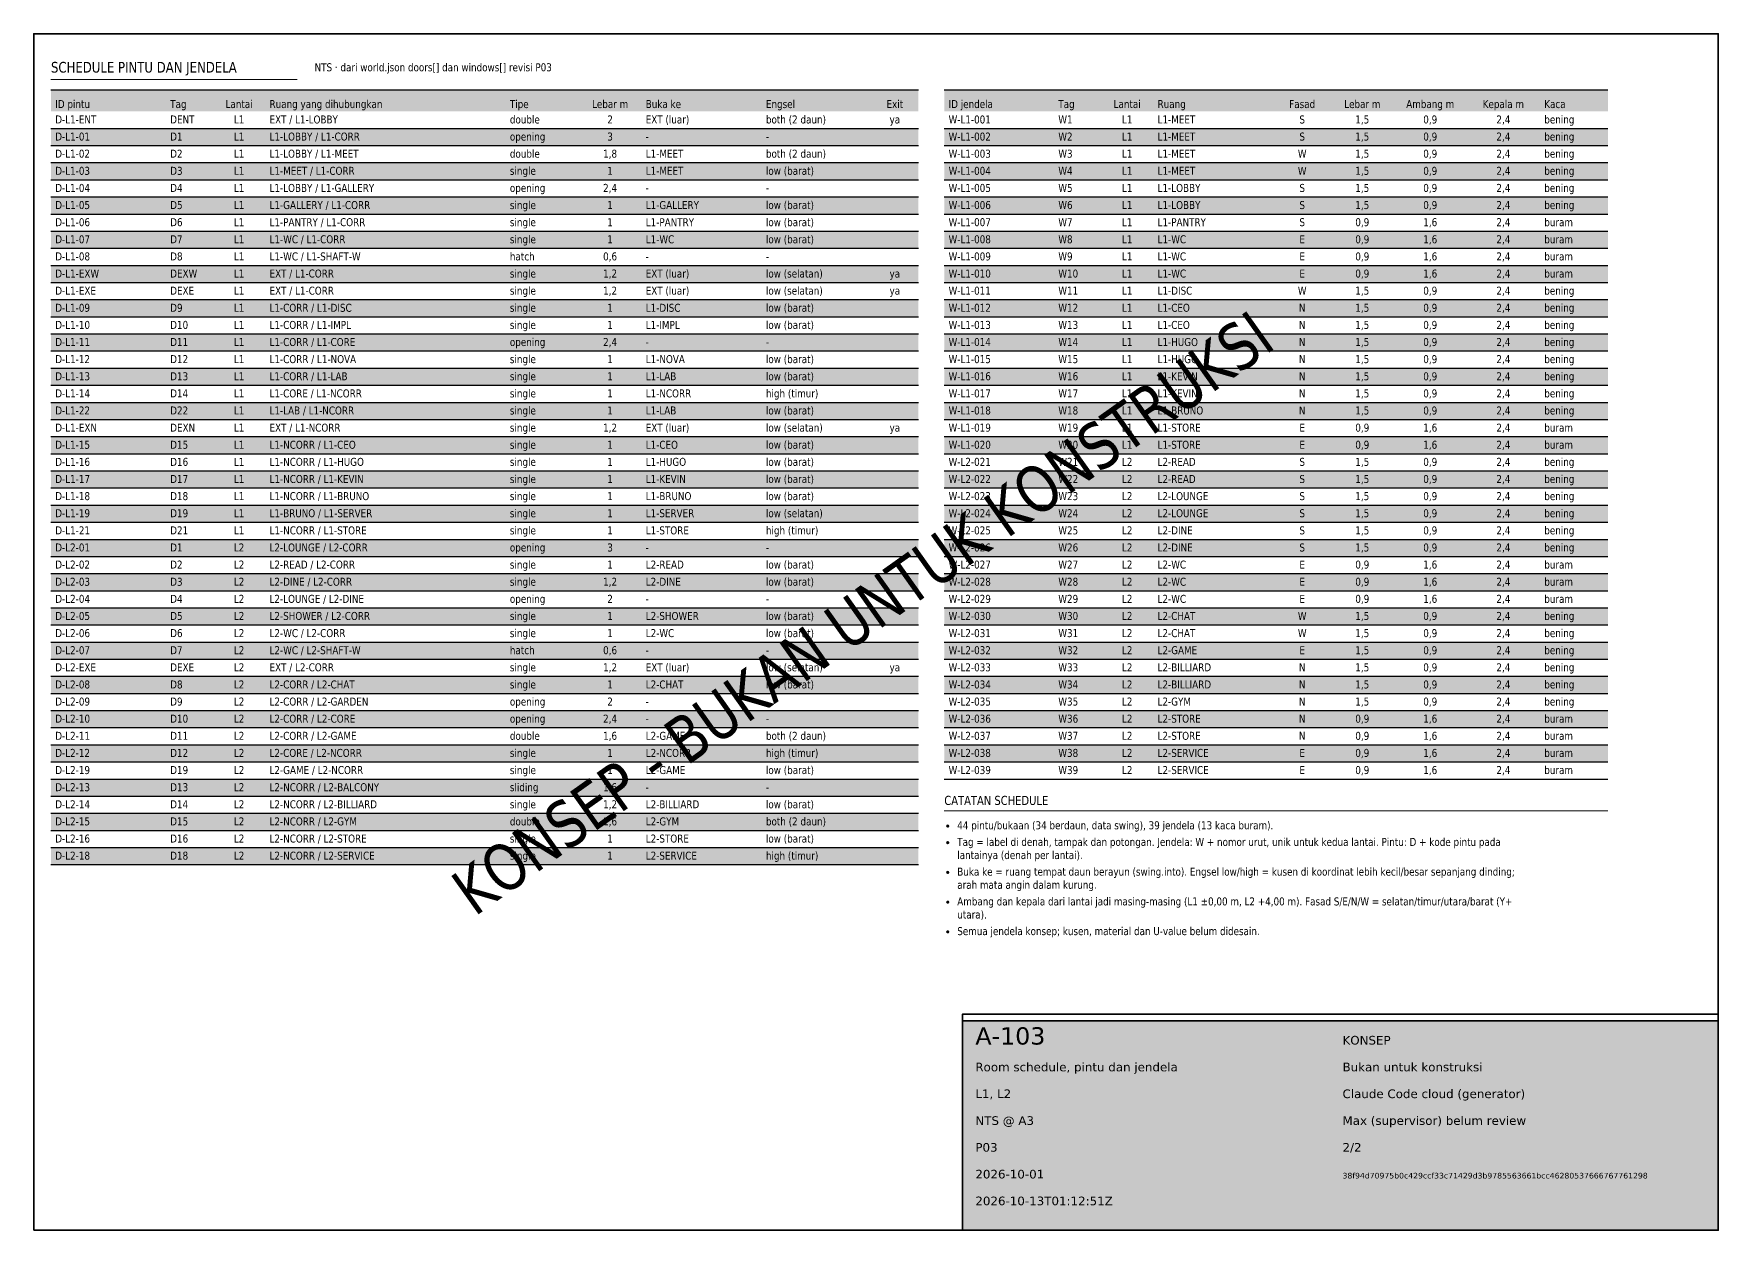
# Paper-space layout 'A-103-2' of a CAD drawing. Header units: millimetres. Extents: x 20 to 410, y 10 to 287.
import ezdxf
from ezdxf.enums import TextEntityAlignment as Align

# ---------------------------------------------------------------- set-up
doc = ezdxf.new("R2010")
doc.units = ezdxf.units.MM
for name, color, linetype, lineweight, true_color in [('A-ANNO-NOTE', 7, 'Continuous', 18, 0x22302a), ('A-ANNO-TTLB', 7, 'Continuous', 35, 0x1f4d3a), ('A-ANNO-WMRK', 7, 'Continuous', 13, 0xe8eeea)]:
    doc.layers.add(name, color=color, linetype=linetype, lineweight=lineweight, true_color=true_color)
doc.layers.add('A-ANNO-SCHD', color=7, linetype='Continuous')
doc.styles.add('KR-SANS', font='DejaVuSans.ttf', dxfattribs={"width": 0.8})

# ---------------------------------------------------------------- blocks, each defined once
blk = doc.blocks.new('KR-TTLB-G')
at = {"layer": 'A-ANNO-TTLB'}
blk.add_lwpolyline([(0, 0), (175, 0), (175, 50), (0, 50)], close=True, dxfattribs=at)
at = {"layer": 'A-ANNO-TTLB', "style": 'KR-SANS'}
for tag, p, height in [('KR_SHEET_ID', (3, 43), 4), ('KR_STATUS', (88, 43), 2), ('KR_TITLE', (3, 36.8), 2), ('KR_NOTE', (88, 36.8), 2), ('KR_FLOOR', (3, 30.6), 2), ('KR_DRAWN', (88, 30.6), 2), ('KR_SCALE', (3, 24.4), 2), ('KR_CHECK', (88, 24.4), 2), ('KR_REVISION', (3, 18.2), 2), ('KR_PAGE', (88, 18.2), 2), ('KR_REV_DATE', (3, 12), 2), ('KR_WORLD_SHA256', (88, 12), 1.3), ('KR_RENDER_UTC', (3, 5.8), 2)]:
    blk.add_attdef(tag, p, '', height=height, dxfattribs=at)

psp = doc.layouts.new('A-103-2')

# ---------------------------------------------------------------- hatches: boundary and pattern name
at = {"layer": 'A-ANNO-NOTE', "true_color": 0x22302a}
h = psp.add_hatch(color=250, dxfattribs=at)
h.dxf.hatch_style = 1
edge = h.paths.add_edge_path()
edge.add_arc((231.61, 103.58), 0.38, 0, 360)
h = psp.add_hatch(color=250, dxfattribs=at)
h.dxf.hatch_style = 1
edge = h.paths.add_edge_path()
edge.add_arc((231.61, 99.74), 0.38, 0, 360)
h = psp.add_hatch(color=250, dxfattribs=at)
h.dxf.hatch_style = 1
edge = h.paths.add_edge_path()
edge.add_arc((231.61, 92.85), 0.38, 0, 360)
h = psp.add_hatch(color=250, dxfattribs=at)
h.dxf.hatch_style = 1
edge = h.paths.add_edge_path()
edge.add_arc((231.61, 85.97), 0.38, 0, 360)
h = psp.add_hatch(color=250, dxfattribs=at)
h.dxf.hatch_style = 1
edge = h.paths.add_edge_path()
edge.add_arc((231.61, 79.08), 0.38, 0, 360)
at = {"layer": 'A-ANNO-SCHD', "true_color": 0xdfe9e3}
h = psp.add_hatch(color=254, dxfattribs=at)
h.dxf.hatch_style = 1
h.paths.add_polyline_path([(24, 269.04), (224.81, 269.04), (224.81, 274), (24, 274)])
h = psp.add_hatch(color=254, dxfattribs=at)
h.dxf.hatch_style = 1
h.paths.add_polyline_path([(230.81, 269.04), (384.44, 269.04), (384.44, 274), (230.81, 274)])
at = {"layer": 'A-ANNO-SCHD', "true_color": 0xf1f5f2}
h = psp.add_hatch(color=7, dxfattribs=at)
h.dxf.hatch_style = 1
h.paths.add_polyline_path([(24, 261.11), (224.81, 261.11), (224.81, 265.07), (24, 265.07)])
h = psp.add_hatch(color=7, dxfattribs=at)
h.dxf.hatch_style = 1
h.paths.add_polyline_path([(230.81, 261.11), (384.44, 261.11), (384.44, 265.07), (230.81, 265.07)])
h = psp.add_hatch(color=7, dxfattribs=at)
h.dxf.hatch_style = 1
h.paths.add_polyline_path([(24, 253.18), (224.81, 253.18), (224.81, 257.15), (24, 257.15)])
h = psp.add_hatch(color=7, dxfattribs=at)
h.dxf.hatch_style = 1
h.paths.add_polyline_path([(230.81, 253.18), (384.44, 253.18), (384.44, 257.15), (230.81, 257.15)])
h = psp.add_hatch(color=7, dxfattribs=at)
h.dxf.hatch_style = 1
h.paths.add_polyline_path([(24, 245.26), (224.81, 245.26), (224.81, 249.22), (24, 249.22)])
h = psp.add_hatch(color=7, dxfattribs=at)
h.dxf.hatch_style = 1
h.paths.add_polyline_path([(230.81, 245.26), (384.44, 245.26), (384.44, 249.22), (230.81, 249.22)])
h = psp.add_hatch(color=7, dxfattribs=at)
h.dxf.hatch_style = 1
h.paths.add_polyline_path([(24, 237.33), (224.81, 237.33), (224.81, 241.29), (24, 241.29)])
h = psp.add_hatch(color=7, dxfattribs=at)
h.dxf.hatch_style = 1
h.paths.add_polyline_path([(230.81, 237.33), (384.44, 237.33), (384.44, 241.29), (230.81, 241.29)])
h = psp.add_hatch(color=7, dxfattribs=at)
h.dxf.hatch_style = 1
h.paths.add_polyline_path([(24, 229.4), (224.81, 229.4), (224.81, 233.37), (24, 233.37)])
h = psp.add_hatch(color=7, dxfattribs=at)
h.dxf.hatch_style = 1
h.paths.add_polyline_path([(230.81, 229.4), (384.44, 229.4), (384.44, 233.37), (230.81, 233.37)])
h = psp.add_hatch(color=7, dxfattribs=at)
h.dxf.hatch_style = 1
h.paths.add_polyline_path([(24, 221.48), (224.81, 221.48), (224.81, 225.44), (24, 225.44)])
h = psp.add_hatch(color=7, dxfattribs=at)
h.dxf.hatch_style = 1
h.paths.add_polyline_path([(230.81, 221.48), (384.44, 221.48), (384.44, 225.44), (230.81, 225.44)])
h = psp.add_hatch(color=7, dxfattribs=at)
h.dxf.hatch_style = 1
h.paths.add_polyline_path([(24, 213.55), (224.81, 213.55), (224.81, 217.51), (24, 217.51)])
h = psp.add_hatch(color=7, dxfattribs=at)
h.dxf.hatch_style = 1
h.paths.add_polyline_path([(230.81, 213.55), (384.44, 213.55), (384.44, 217.51), (230.81, 217.51)])
h = psp.add_hatch(color=7, dxfattribs=at)
h.dxf.hatch_style = 1
h.paths.add_polyline_path([(24, 205.62), (224.81, 205.62), (224.81, 209.59), (24, 209.59)])
h = psp.add_hatch(color=7, dxfattribs=at)
h.dxf.hatch_style = 1
h.paths.add_polyline_path([(230.81, 205.62), (384.44, 205.62), (384.44, 209.59), (230.81, 209.59)])
h = psp.add_hatch(color=7, dxfattribs=at)
h.dxf.hatch_style = 1
h.paths.add_polyline_path([(24, 197.7), (224.81, 197.7), (224.81, 201.66), (24, 201.66)])
h = psp.add_hatch(color=7, dxfattribs=at)
h.dxf.hatch_style = 1
h.paths.add_polyline_path([(230.81, 197.7), (384.44, 197.7), (384.44, 201.66), (230.81, 201.66)])
h = psp.add_hatch(color=7, dxfattribs=at)
h.dxf.hatch_style = 1
h.paths.add_polyline_path([(24, 189.77), (224.81, 189.77), (224.81, 193.73), (24, 193.73)])
h = psp.add_hatch(color=7, dxfattribs=at)
h.dxf.hatch_style = 1
h.paths.add_polyline_path([(230.81, 189.77), (384.44, 189.77), (384.44, 193.73), (230.81, 193.73)])
h = psp.add_hatch(color=7, dxfattribs=at)
h.dxf.hatch_style = 1
h.paths.add_polyline_path([(24, 181.84), (224.81, 181.84), (224.81, 185.81), (24, 185.81)])
h = psp.add_hatch(color=7, dxfattribs=at)
h.dxf.hatch_style = 1
h.paths.add_polyline_path([(230.81, 181.84), (384.44, 181.84), (384.44, 185.81), (230.81, 185.81)])
h = psp.add_hatch(color=7, dxfattribs=at)
h.dxf.hatch_style = 1
h.paths.add_polyline_path([(24, 173.92), (224.81, 173.92), (224.81, 177.88), (24, 177.88)])
h = psp.add_hatch(color=7, dxfattribs=at)
h.dxf.hatch_style = 1
h.paths.add_polyline_path([(230.81, 173.92), (384.44, 173.92), (384.44, 177.88), (230.81, 177.88)])
h = psp.add_hatch(color=7, dxfattribs=at)
h.dxf.hatch_style = 1
h.paths.add_polyline_path([(24, 165.99), (224.81, 165.99), (224.81, 169.95), (24, 169.95)])
h = psp.add_hatch(color=7, dxfattribs=at)
h.dxf.hatch_style = 1
h.paths.add_polyline_path([(230.81, 165.99), (384.44, 165.99), (384.44, 169.95), (230.81, 169.95)])
h = psp.add_hatch(color=7, dxfattribs=at)
h.dxf.hatch_style = 1
h.paths.add_polyline_path([(24, 158.06), (224.81, 158.06), (224.81, 162.03), (24, 162.03)])
h = psp.add_hatch(color=7, dxfattribs=at)
h.dxf.hatch_style = 1
h.paths.add_polyline_path([(230.81, 158.06), (384.44, 158.06), (384.44, 162.03), (230.81, 162.03)])
h = psp.add_hatch(color=7, dxfattribs=at)
h.dxf.hatch_style = 1
h.paths.add_polyline_path([(24, 150.14), (224.81, 150.14), (224.81, 154.1), (24, 154.1)])
h = psp.add_hatch(color=7, dxfattribs=at)
h.dxf.hatch_style = 1
h.paths.add_polyline_path([(230.81, 150.14), (384.44, 150.14), (384.44, 154.1), (230.81, 154.1)])
h = psp.add_hatch(color=7, dxfattribs=at)
h.dxf.hatch_style = 1
h.paths.add_polyline_path([(24, 142.21), (224.81, 142.21), (224.81, 146.17), (24, 146.17)])
h = psp.add_hatch(color=7, dxfattribs=at)
h.dxf.hatch_style = 1
h.paths.add_polyline_path([(230.81, 142.21), (384.44, 142.21), (384.44, 146.17), (230.81, 146.17)])
h = psp.add_hatch(color=7, dxfattribs=at)
h.dxf.hatch_style = 1
h.paths.add_polyline_path([(24, 134.28), (224.81, 134.28), (224.81, 138.25), (24, 138.25)])
h = psp.add_hatch(color=7, dxfattribs=at)
h.dxf.hatch_style = 1
h.paths.add_polyline_path([(230.81, 134.28), (384.44, 134.28), (384.44, 138.25), (230.81, 138.25)])
h = psp.add_hatch(color=7, dxfattribs=at)
h.dxf.hatch_style = 1
h.paths.add_polyline_path([(24, 126.36), (224.81, 126.36), (224.81, 130.32), (24, 130.32)])
h = psp.add_hatch(color=7, dxfattribs=at)
h.dxf.hatch_style = 1
h.paths.add_polyline_path([(230.81, 126.36), (384.44, 126.36), (384.44, 130.32), (230.81, 130.32)])
h = psp.add_hatch(color=7, dxfattribs=at)
h.dxf.hatch_style = 1
h.paths.add_polyline_path([(24, 118.43), (224.81, 118.43), (224.81, 122.39), (24, 122.39)])
h = psp.add_hatch(color=7, dxfattribs=at)
h.dxf.hatch_style = 1
h.paths.add_polyline_path([(230.81, 118.43), (384.44, 118.43), (384.44, 122.39), (230.81, 122.39)])
h = psp.add_hatch(color=7, dxfattribs=at)
h.dxf.hatch_style = 1
h.paths.add_polyline_path([(24, 110.5), (224.81, 110.5), (224.81, 114.47), (24, 114.47)])
h = psp.add_hatch(color=7, dxfattribs=at)
h.dxf.hatch_style = 1
h.paths.add_polyline_path([(24, 102.58), (224.81, 102.58), (224.81, 106.54), (24, 106.54)])
h = psp.add_hatch(color=7, dxfattribs=at)
h.dxf.hatch_style = 1
h.paths.add_polyline_path([(24, 94.65), (224.81, 94.65), (224.81, 98.61), (24, 98.61)])
at = {"layer": 'A-ANNO-TTLB', "true_color": 0xffffff}
h = psp.add_hatch(color=7, dxfattribs=at)
h.dxf.hatch_style = 1
h.paths.add_polyline_path([(235, 10), (410, 10), (410, 58.47), (235, 58.47)])

# ---------------------------------------------------------------- linework, layer by layer
at = {"layer": 'A-ANNO-NOTE', "color": 119, "true_color": 0x1f4d3a}
for points in [[(24, 276.4), (81.03, 276.4)], [(230.81, 107.07), (384.44, 107.07)]]:
    psp.add_lwpolyline(points, dxfattribs=at)
at = {"layer": 'A-ANNO-SCHD', "color": 119, "true_color": 0x1f4d3a}
for points in [[(24, 274), (224.81, 274)], [(230.81, 274), (384.44, 274)], [(230.81, 114.47), (384.44, 114.47)], [(24, 94.65), (224.81, 94.65)]]:
    psp.add_lwpolyline(points, dxfattribs=at)
at = {"layer": 'A-ANNO-SCHD', "color": 254, "true_color": 0xc9d6cf}
for points in [[(24, 265.07), (224.81, 265.07)], [(230.81, 265.07), (384.44, 265.07)], [(24, 261.11), (224.81, 261.11)], [(230.81, 261.11), (384.44, 261.11)], [(24, 257.15), (224.81, 257.15)], [(230.81, 257.15), (384.44, 257.15)], [(24, 253.18), (224.81, 253.18)], [(230.81, 253.18), (384.44, 253.18)], [(24, 249.22), (224.81, 249.22)], [(230.81, 249.22), (384.44, 249.22)], [(24, 245.26), (224.81, 245.26)], [(230.81, 245.26), (384.44, 245.26)], [(24, 241.29), (224.81, 241.29)], [(230.81, 241.29), (384.44, 241.29)], [(24, 237.33), (224.81, 237.33)], [(230.81, 237.33), (384.44, 237.33)], [(24, 233.37), (224.81, 233.37)], [(230.81, 233.37), (384.44, 233.37)], [(24, 229.4), (224.81, 229.4)], [(230.81, 229.4), (384.44, 229.4)], [(24, 225.44), (224.81, 225.44)], [(230.81, 225.44), (384.44, 225.44)], [(24, 221.48), (224.81, 221.48)], [(230.81, 221.48), (384.44, 221.48)], [(24, 217.51), (224.81, 217.51)], [(230.81, 217.51), (384.44, 217.51)], [(24, 213.55), (224.81, 213.55)], [(230.81, 213.55), (384.44, 213.55)], [(24, 209.59), (224.81, 209.59)], [(230.81, 209.59), (384.44, 209.59)], [(24, 205.62), (224.81, 205.62)], [(230.81, 205.62), (384.44, 205.62)], [(24, 201.66), (224.81, 201.66)], [(230.81, 201.66), (384.44, 201.66)], [(24, 197.7), (224.81, 197.7)], [(230.81, 197.7), (384.44, 197.7)], [(24, 193.73), (224.81, 193.73)], [(230.81, 193.73), (384.44, 193.73)], [(24, 189.77), (224.81, 189.77)], [(230.81, 189.77), (384.44, 189.77)], [(24, 185.81), (224.81, 185.81)], [(230.81, 185.81), (384.44, 185.81)], [(24, 181.84), (224.81, 181.84)], [(230.81, 181.84), (384.44, 181.84)], [(24, 177.88), (224.81, 177.88)], [(230.81, 177.88), (384.44, 177.88)], [(24, 173.92), (224.81, 173.92)], [(230.81, 173.92), (384.44, 173.92)], [(24, 169.95), (224.81, 169.95)], [(230.81, 169.95), (384.44, 169.95)], [(24, 165.99), (224.81, 165.99)], [(230.81, 165.99), (384.44, 165.99)], [(24, 162.03), (224.81, 162.03)], [(230.81, 162.03), (384.44, 162.03)], [(24, 158.06), (224.81, 158.06)], [(230.81, 158.06), (384.44, 158.06)], [(24, 154.1), (224.81, 154.1)], [(230.81, 154.1), (384.44, 154.1)], [(24, 150.14), (224.81, 150.14)], [(230.81, 150.14), (384.44, 150.14)], [(24, 146.17), (224.81, 146.17)], [(230.81, 146.17), (384.44, 146.17)], [(24, 142.21), (224.81, 142.21)], [(230.81, 142.21), (384.44, 142.21)], [(24, 138.25), (224.81, 138.25)], [(230.81, 138.25), (384.44, 138.25)], [(24, 134.28), (224.81, 134.28)], [(230.81, 134.28), (384.44, 134.28)], [(24, 130.32), (224.81, 130.32)], [(230.81, 130.32), (384.44, 130.32)], [(24, 126.36), (224.81, 126.36)], [(230.81, 126.36), (384.44, 126.36)], [(24, 122.39), (224.81, 122.39)], [(230.81, 122.39), (384.44, 122.39)], [(24, 118.43), (224.81, 118.43)], [(230.81, 118.43), (384.44, 118.43)], [(24, 114.47), (224.81, 114.47)], [(230.81, 114.47), (384.44, 114.47)], [(24, 110.5), (224.81, 110.5)], [(24, 106.54), (224.81, 106.54)], [(24, 102.58), (224.81, 102.58)], [(24, 98.61), (224.81, 98.61)], [(24, 94.65), (224.81, 94.65)]]:
    psp.add_lwpolyline(points, dxfattribs=at)
at = {"layer": 'A-ANNO-TTLB', "color": 119, "true_color": 0x1f4d3a}
for points in [[(20, 10), (410, 10), (410, 287), (20, 287)], [(235, 10), (410, 10), (410, 58.47), (235, 58.47)]]:
    psp.add_lwpolyline(points, close=True, dxfattribs=at)

# ---------------------------------------------------------------- block references
at = {"layer": 'A-ANNO-TTLB'}
psp.add_blockref('KR-TTLB-G', (235, 10), dxfattribs=at).add_auto_attribs({'KR_SHEET_ID': 'A-103', 'KR_TITLE': 'Room schedule, pintu dan jendela', 'KR_FLOOR': 'L1, L2', 'KR_SCALE': 'NTS @ A3', 'KR_REVISION': 'P03', 'KR_REV_DATE': '2026-10-01', 'KR_RENDER_UTC': '2026-10-13T01:12:51Z', 'KR_STATUS': 'KONSEP', 'KR_NOTE': 'Bukan untuk konstruksi', 'KR_DRAWN': 'Claude Code cloud (generator)', 'KR_CHECK': 'Max (supervisor) belum review', 'KR_PAGE': '2/2', 'KR_WORLD_SHA256': '38f94d70975b0c429ccf33c71429d3b9785563661bcc46280537666767761298'})

# ---------------------------------------------------------------- texts
at = {"layer": 'A-ANNO-NOTE', "color": 119, "true_color": 0x1f4d3a, "style": 'KR-SANS', "width": 0.8}
for s, height, p in [('SCHEDULE PINTU DAN JENDELA', 2.4694, (24, 278)), ('CATATAN SCHEDULE', 2.099, (230.81, 108.47))]:
    psp.add_text(s, height=height, dxfattribs=at).set_placement(p)
at = {"layer": 'A-ANNO-NOTE', "color": 250, "true_color": 0x22302a, "style": 'KR-SANS', "width": 0.8}
for s, height, p in [('NTS · dari world.json doors[] dan windows[] revisi P03', 1.8521, (85.03, 278.3)), ('44 pintu/bukaan (34 berdaun, data swing), 39 jendela (13 kaca buram).', 1.8521, (233.81, 102.83)), ('Tag = label di denah, tampak dan potongan. Jendela: W + nomor urut, unik untuk kedua lantai. Pintu: D + kode pintu pada', 1.85208, (233.81, 98.98)), ('lantainya (denah per lantai).', 1.8521, (233.81, 95.94)), ('Buka ke = ruang tempat daun berayun (swing.into). Engsel low/high = kusen di koordinat lebih kecil/besar sepanjang dinding;', 1.85208, (233.81, 92.1)), ('arah mata angin dalam kurung.', 1.8521, (233.81, 89.05)), ('Ambang dan kepala dari lantai jadi masing-masing (L1 ±0,00 m, L2 +4,00 m). Fasad S/E/N/W = selatan/timur/utara/barat (Y+', 1.85208, (233.81, 85.21)), ('utara).', 1.852, (233.81, 82.17)), ('Semua jendela konsep; kusen, material dan U-value belum didesain.', 1.8521, (233.81, 78.33))]:
    psp.add_text(s, height=height, dxfattribs=at).set_placement(p)
at = {"layer": 'A-ANNO-SCHD', "color": 119, "true_color": 0x1f4d3a, "style": 'KR-SANS', "width": 0.8}
for s, height, p in [('ID pintu', 1.852, (25, 269.79)), ('Tag', 1.852, (51.61, 269.79)), ('Ruang yang dihubungkan', 1.8521, (74.6, 269.79)), ('Tipe', 1.852, (130.24, 269.79)), ('Buka ke', 1.852, (161.69, 269.79)), ('Engsel', 1.852, (189.52, 269.79)), ('ID jendela', 1.852, (231.81, 269.79)), ('Tag', 1.852, (257.21, 269.79)), ('Ruang', 1.852, (280.19, 269.79)), ('Kaca', 1.852, (369.71, 269.79)), ('D-L1-ENT', 1.852, (25, 266.22)), ('W-L1-001', 1.852, (231.81, 266.22)), ('D-L1-01', 1.852, (25, 262.26)), ('W-L1-002', 1.852, (231.81, 262.26)), ('D-L1-02', 1.852, (25, 258.3)), ('W-L1-003', 1.852, (231.81, 258.3)), ('D-L1-03', 1.852, (25, 254.33)), ('W-L1-004', 1.852, (231.81, 254.33)), ('D-L1-04', 1.852, (25, 250.37)), ('W-L1-005', 1.852, (231.81, 250.37)), ('D-L1-05', 1.852, (25, 246.41)), ('W-L1-006', 1.852, (231.81, 246.41)), ('D-L1-06', 1.852, (25, 242.44)), ('W-L1-007', 1.852, (231.81, 242.44)), ('D-L1-07', 1.852, (25, 238.48)), ('W-L1-008', 1.852, (231.81, 238.48)), ('D-L1-08', 1.852, (25, 234.52)), ('W-L1-009', 1.852, (231.81, 234.52)), ('D-L1-EXW', 1.852, (25, 230.55)), ('W-L1-010', 1.852, (231.81, 230.55)), ('D-L1-EXE', 1.852, (25, 226.59)), ('W-L1-011', 1.852, (231.81, 226.59)), ('D-L1-09', 1.852, (25, 222.63)), ('W-L1-012', 1.852, (231.81, 222.63)), ('D-L1-10', 1.852, (25, 218.66)), ('W-L1-013', 1.852, (231.81, 218.66)), ('D-L1-11', 1.852, (25, 214.7)), ('W-L1-014', 1.852, (231.81, 214.7)), ('D-L1-12', 1.852, (25, 210.74)), ('W-L1-015', 1.852, (231.81, 210.74)), ('D-L1-13', 1.852, (25, 206.77)), ('W-L1-016', 1.852, (231.81, 206.77)), ('D-L1-14', 1.852, (25, 202.81)), ('W-L1-017', 1.852, (231.81, 202.81)), ('D-L1-22', 1.852, (25, 198.85)), ('W-L1-018', 1.852, (231.81, 198.85)), ('D-L1-EXN', 1.852, (25, 194.88)), ('W-L1-019', 1.852, (231.81, 194.88)), ('D-L1-15', 1.852, (25, 190.92)), ('W-L1-020', 1.852, (231.81, 190.92)), ('D-L1-16', 1.852, (25, 186.96)), ('W-L2-021', 1.852, (231.81, 186.96)), ('D-L1-17', 1.852, (25, 182.99)), ('W-L2-022', 1.852, (231.81, 182.99)), ('D-L1-18', 1.852, (25, 179.03)), ('W-L2-023', 1.852, (231.81, 179.03)), ('D-L1-19', 1.852, (25, 175.07)), ('W-L2-024', 1.852, (231.81, 175.07)), ('D-L1-21', 1.852, (25, 171.1)), ('W-L2-025', 1.852, (231.81, 171.1)), ('D-L2-01', 1.852, (25, 167.14)), ('W-L2-026', 1.852, (231.81, 167.14)), ('D-L2-02', 1.852, (25, 163.18)), ('W-L2-027', 1.852, (231.81, 163.18)), ('D-L2-03', 1.852, (25, 159.21)), ('W-L2-028', 1.852, (231.81, 159.21)), ('D-L2-04', 1.852, (25, 155.25)), ('W-L2-029', 1.852, (231.81, 155.25)), ('D-L2-05', 1.852, (25, 151.29)), ('W-L2-030', 1.852, (231.81, 151.29)), ('D-L2-06', 1.852, (25, 147.32)), ('W-L2-031', 1.852, (231.81, 147.32)), ('D-L2-07', 1.852, (25, 143.36)), ('W-L2-032', 1.852, (231.81, 143.36)), ('D-L2-EXE', 1.852, (25, 139.4)), ('W-L2-033', 1.852, (231.81, 139.4)), ('D-L2-08', 1.852, (25, 135.43)), ('W-L2-034', 1.852, (231.81, 135.43)), ('D-L2-09', 1.852, (25, 131.47)), ('W-L2-035', 1.852, (231.81, 131.47)), ('D-L2-10', 1.852, (25, 127.51)), ('W-L2-036', 1.852, (231.81, 127.51)), ('D-L2-11', 1.852, (25, 123.54)), ('W-L2-037', 1.852, (231.81, 123.54)), ('D-L2-12', 1.852, (25, 119.58)), ('W-L2-038', 1.852, (231.81, 119.58)), ('D-L2-19', 1.852, (25, 115.62)), ('W-L2-039', 1.852, (231.81, 115.62)), ('D-L2-13', 1.852, (25, 111.65)), ('D-L2-14', 1.852, (25, 107.69)), ('D-L2-15', 1.852, (25, 103.73)), ('D-L2-16', 1.852, (25, 99.76)), ('D-L2-18', 1.852, (25, 95.8))]:
    psp.add_text(s, height=height, dxfattribs=at).set_placement(p)
for s, p in [('Lantai', (67.55, 269.79)), ('Lebar m', (153.44, 269.79)), ('Exit', (219.36, 269.79)), ('Lantai', (273.15, 269.79)), ('Fasad', (313.67, 269.79)), ('Lebar m', (327.58, 269.79)), ('Ambang m', (343.31, 269.79)), ('Kepala m', (360.24, 269.79))]:
    psp.add_text(s, height=1.852, dxfattribs=at).set_placement(p, align=Align.CENTER)
at = {"layer": 'A-ANNO-SCHD', "color": 250, "true_color": 0x22302a, "style": 'KR-SANS', "width": 0.8}
for s, height, p in [('DENT', 1.852, (51.61, 266.22)), ('EXT / L1-LOBBY', 1.8521, (74.6, 266.22)), ('double', 1.852, (130.24, 266.22)), ('EXT (luar)', 1.852, (161.69, 266.22)), ('both (2 daun)', 1.8521, (189.52, 266.22)), ('W1', 1.852, (257.21, 266.22)), ('L1-MEET', 1.852, (280.19, 266.22)), ('bening', 1.852, (369.71, 266.22)), ('D1', 1.852, (51.61, 262.26)), ('L1-LOBBY / L1-CORR', 1.8521, (74.6, 262.26)), ('opening', 1.852, (130.24, 262.26)), ('-', 1.85, (161.69, 262.26)), ('-', 1.85, (189.52, 262.26)), ('W2', 1.852, (257.21, 262.26)), ('L1-MEET', 1.852, (280.19, 262.26)), ('bening', 1.852, (369.71, 262.26)), ('D2', 1.852, (51.61, 258.3)), ('L1-LOBBY / L1-MEET', 1.8521, (74.6, 258.3)), ('double', 1.852, (130.24, 258.3)), ('L1-MEET', 1.852, (161.69, 258.3)), ('both (2 daun)', 1.8521, (189.52, 258.3)), ('W3', 1.852, (257.21, 258.3)), ('L1-MEET', 1.852, (280.19, 258.3)), ('bening', 1.852, (369.71, 258.3)), ('D3', 1.852, (51.61, 254.33)), ('L1-MEET / L1-CORR', 1.8521, (74.6, 254.33)), ('single', 1.852, (130.24, 254.33)), ('L1-MEET', 1.852, (161.69, 254.33)), ('low (barat)', 1.8521, (189.52, 254.33)), ('W4', 1.852, (257.21, 254.33)), ('L1-MEET', 1.852, (280.19, 254.33)), ('bening', 1.852, (369.71, 254.33)), ('D4', 1.852, (51.61, 250.37)), ('L1-LOBBY / L1-GALLERY', 1.8521, (74.6, 250.37)), ('opening', 1.852, (130.24, 250.37)), ('-', 1.85, (161.69, 250.37)), ('-', 1.85, (189.52, 250.37)), ('W5', 1.852, (257.21, 250.37)), ('L1-LOBBY', 1.852, (280.19, 250.37)), ('bening', 1.852, (369.71, 250.37)), ('D5', 1.852, (51.61, 246.41)), ('L1-GALLERY / L1-CORR', 1.8521, (74.6, 246.41)), ('single', 1.852, (130.24, 246.41)), ('L1-GALLERY', 1.852, (161.69, 246.41)), ('low (barat)', 1.8521, (189.52, 246.41)), ('W6', 1.852, (257.21, 246.41)), ('L1-LOBBY', 1.852, (280.19, 246.41)), ('bening', 1.852, (369.71, 246.41)), ('D6', 1.852, (51.61, 242.44)), ('L1-PANTRY / L1-CORR', 1.8521, (74.6, 242.44)), ('single', 1.852, (130.24, 242.44)), ('L1-PANTRY', 1.852, (161.69, 242.44)), ('low (barat)', 1.8521, (189.52, 242.44)), ('W7', 1.852, (257.21, 242.44)), ('L1-PANTRY', 1.852, (280.19, 242.44)), ('buram', 1.852, (369.71, 242.44)), ('D7', 1.852, (51.61, 238.48)), ('L1-WC / L1-CORR', 1.8521, (74.6, 238.48)), ('single', 1.852, (130.24, 238.48)), ('L1-WC', 1.852, (161.69, 238.48)), ('low (barat)', 1.8521, (189.52, 238.48)), ('W8', 1.852, (257.21, 238.48)), ('L1-WC', 1.852, (280.19, 238.48)), ('buram', 1.852, (369.71, 238.48)), ('D8', 1.852, (51.61, 234.52)), ('L1-WC / L1-SHAFT-W', 1.8521, (74.6, 234.52)), ('hatch', 1.852, (130.24, 234.52)), ('-', 1.85, (161.69, 234.52)), ('-', 1.85, (189.52, 234.52)), ('W9', 1.852, (257.21, 234.52)), ('L1-WC', 1.852, (280.19, 234.52)), ('buram', 1.852, (369.71, 234.52)), ('DEXW', 1.852, (51.61, 230.55)), ('EXT / L1-CORR', 1.8521, (74.6, 230.55)), ('single', 1.852, (130.24, 230.55)), ('EXT (luar)', 1.852, (161.69, 230.55)), ('low (selatan)', 1.8521, (189.52, 230.55)), ('W10', 1.852, (257.21, 230.55)), ('L1-WC', 1.852, (280.19, 230.55)), ('buram', 1.852, (369.71, 230.55)), ('DEXE', 1.852, (51.61, 226.59)), ('EXT / L1-CORR', 1.8521, (74.6, 226.59)), ('single', 1.852, (130.24, 226.59)), ('EXT (luar)', 1.852, (161.69, 226.59)), ('low (selatan)', 1.8521, (189.52, 226.59)), ('W11', 1.852, (257.21, 226.59)), ('L1-DISC', 1.852, (280.19, 226.59)), ('bening', 1.852, (369.71, 226.59)), ('D9', 1.852, (51.61, 222.63)), ('L1-CORR / L1-DISC', 1.8521, (74.6, 222.63)), ('single', 1.852, (130.24, 222.63)), ('L1-DISC', 1.852, (161.69, 222.63)), ('low (barat)', 1.8521, (189.52, 222.63)), ('W12', 1.852, (257.21, 222.63)), ('L1-CEO', 1.852, (280.19, 222.63)), ('bening', 1.852, (369.71, 222.63)), ('D10', 1.852, (51.61, 218.66)), ('L1-CORR / L1-IMPL', 1.8521, (74.6, 218.66)), ('single', 1.852, (130.24, 218.66)), ('L1-IMPL', 1.852, (161.69, 218.66)), ('low (barat)', 1.8521, (189.52, 218.66)), ('W13', 1.852, (257.21, 218.66)), ('L1-CEO', 1.852, (280.19, 218.66)), ('bening', 1.852, (369.71, 218.66)), ('D11', 1.852, (51.61, 214.7)), ('L1-CORR / L1-CORE', 1.8521, (74.6, 214.7)), ('opening', 1.852, (130.24, 214.7)), ('-', 1.85, (161.69, 214.7)), ('-', 1.85, (189.52, 214.7)), ('W14', 1.852, (257.21, 214.7)), ('L1-HUGO', 1.852, (280.19, 214.7)), ('bening', 1.852, (369.71, 214.7)), ('D12', 1.852, (51.61, 210.74)), ('L1-CORR / L1-NOVA', 1.8521, (74.6, 210.74)), ('single', 1.852, (130.24, 210.74)), ('L1-NOVA', 1.852, (161.69, 210.74)), ('low (barat)', 1.8521, (189.52, 210.74)), ('W15', 1.852, (257.21, 210.74)), ('L1-HUGO', 1.852, (280.19, 210.74)), ('bening', 1.852, (369.71, 210.74)), ('D13', 1.852, (51.61, 206.77)), ('L1-CORR / L1-LAB', 1.8521, (74.6, 206.77)), ('single', 1.852, (130.24, 206.77)), ('L1-LAB', 1.852, (161.69, 206.77)), ('low (barat)', 1.8521, (189.52, 206.77)), ('W16', 1.852, (257.21, 206.77)), ('L1-KEVIN', 1.852, (280.19, 206.77)), ('bening', 1.852, (369.71, 206.77)), ('D14', 1.852, (51.61, 202.81)), ('L1-CORE / L1-NCORR', 1.8521, (74.6, 202.81)), ('single', 1.852, (130.24, 202.81)), ('L1-NCORR', 1.852, (161.69, 202.81)), ('high (timur)', 1.8521, (189.52, 202.81)), ('W17', 1.852, (257.21, 202.81)), ('L1-KEVIN', 1.852, (280.19, 202.81)), ('bening', 1.852, (369.71, 202.81)), ('D22', 1.852, (51.61, 198.85)), ('L1-LAB / L1-NCORR', 1.8521, (74.6, 198.85)), ('single', 1.852, (130.24, 198.85)), ('L1-LAB', 1.852, (161.69, 198.85)), ('low (barat)', 1.8521, (189.52, 198.85)), ('W18', 1.852, (257.21, 198.85)), ('L1-BRUNO', 1.852, (280.19, 198.85)), ('bening', 1.852, (369.71, 198.85)), ('DEXN', 1.852, (51.61, 194.88)), ('EXT / L1-NCORR', 1.8521, (74.6, 194.88)), ('single', 1.852, (130.24, 194.88)), ('EXT (luar)', 1.852, (161.69, 194.88)), ('low (selatan)', 1.8521, (189.52, 194.88)), ('W19', 1.852, (257.21, 194.88)), ('L1-STORE', 1.852, (280.19, 194.88)), ('buram', 1.852, (369.71, 194.88)), ('D15', 1.852, (51.61, 190.92)), ('L1-NCORR / L1-CEO', 1.8521, (74.6, 190.92)), ('single', 1.852, (130.24, 190.92)), ('L1-CEO', 1.852, (161.69, 190.92)), ('low (barat)', 1.8521, (189.52, 190.92)), ('W20', 1.852, (257.21, 190.92)), ('L1-STORE', 1.852, (280.19, 190.92)), ('buram', 1.852, (369.71, 190.92)), ('D16', 1.852, (51.61, 186.96)), ('L1-NCORR / L1-HUGO', 1.8521, (74.6, 186.96)), ('single', 1.852, (130.24, 186.96)), ('L1-HUGO', 1.852, (161.69, 186.96)), ('low (barat)', 1.8521, (189.52, 186.96)), ('W21', 1.852, (257.21, 186.96)), ('L2-READ', 1.852, (280.19, 186.96)), ('bening', 1.852, (369.71, 186.96)), ('D17', 1.852, (51.61, 182.99)), ('L1-NCORR / L1-KEVIN', 1.8521, (74.6, 182.99)), ('single', 1.852, (130.24, 182.99)), ('L1-KEVIN', 1.852, (161.69, 182.99)), ('low (barat)', 1.8521, (189.52, 182.99)), ('W22', 1.852, (257.21, 182.99)), ('L2-READ', 1.852, (280.19, 182.99)), ('bening', 1.852, (369.71, 182.99)), ('D18', 1.852, (51.61, 179.03)), ('L1-NCORR / L1-BRUNO', 1.8521, (74.6, 179.03)), ('single', 1.852, (130.24, 179.03)), ('L1-BRUNO', 1.852, (161.69, 179.03)), ('low (barat)', 1.8521, (189.52, 179.03)), ('W23', 1.852, (257.21, 179.03)), ('L2-LOUNGE', 1.852, (280.19, 179.03)), ('bening', 1.852, (369.71, 179.03)), ('D19', 1.852, (51.61, 175.07)), ('L1-BRUNO / L1-SERVER', 1.8521, (74.6, 175.07)), ('single', 1.852, (130.24, 175.07)), ('L1-SERVER', 1.852, (161.69, 175.07)), ('low (selatan)', 1.8521, (189.52, 175.07)), ('W24', 1.852, (257.21, 175.07)), ('L2-LOUNGE', 1.852, (280.19, 175.07)), ('bening', 1.852, (369.71, 175.07)), ('D21', 1.852, (51.61, 171.1)), ('L1-NCORR / L1-STORE', 1.8521, (74.6, 171.1)), ('single', 1.852, (130.24, 171.1)), ('L1-STORE', 1.852, (161.69, 171.1)), ('high (timur)', 1.8521, (189.52, 171.1)), ('W25', 1.852, (257.21, 171.1)), ('L2-DINE', 1.852, (280.19, 171.1)), ('bening', 1.852, (369.71, 171.1)), ('D1', 1.852, (51.61, 167.14)), ('L2-LOUNGE / L2-CORR', 1.8521, (74.6, 167.14)), ('opening', 1.852, (130.24, 167.14)), ('-', 1.85, (161.69, 167.14)), ('-', 1.85, (189.52, 167.14)), ('W26', 1.852, (257.21, 167.14)), ('L2-DINE', 1.852, (280.19, 167.14)), ('bening', 1.852, (369.71, 167.14)), ('D2', 1.852, (51.61, 163.18)), ('L2-READ / L2-CORR', 1.8521, (74.6, 163.18)), ('single', 1.852, (130.24, 163.18)), ('L2-READ', 1.852, (161.69, 163.18)), ('low (barat)', 1.8521, (189.52, 163.18)), ('W27', 1.852, (257.21, 163.18)), ('L2-WC', 1.852, (280.19, 163.18)), ('buram', 1.852, (369.71, 163.18)), ('D3', 1.852, (51.61, 159.21)), ('L2-DINE / L2-CORR', 1.8521, (74.6, 159.21)), ('single', 1.852, (130.24, 159.21)), ('L2-DINE', 1.852, (161.69, 159.21)), ('low (barat)', 1.8521, (189.52, 159.21)), ('W28', 1.852, (257.21, 159.21)), ('L2-WC', 1.852, (280.19, 159.21)), ('buram', 1.852, (369.71, 159.21)), ('D4', 1.852, (51.61, 155.25)), ('L2-LOUNGE / L2-DINE', 1.8521, (74.6, 155.25)), ('opening', 1.852, (130.24, 155.25)), ('-', 1.85, (161.69, 155.25)), ('-', 1.85, (189.52, 155.25)), ('W29', 1.852, (257.21, 155.25)), ('L2-WC', 1.852, (280.19, 155.25)), ('buram', 1.852, (369.71, 155.25)), ('D5', 1.852, (51.61, 151.29)), ('L2-SHOWER / L2-CORR', 1.8521, (74.6, 151.29)), ('single', 1.852, (130.24, 151.29)), ('L2-SHOWER', 1.852, (161.69, 151.29)), ('low (barat)', 1.8521, (189.52, 151.29)), ('W30', 1.852, (257.21, 151.29)), ('L2-CHAT', 1.852, (280.19, 151.29)), ('bening', 1.852, (369.71, 151.29)), ('D6', 1.852, (51.61, 147.32)), ('L2-WC / L2-CORR', 1.8521, (74.6, 147.32)), ('single', 1.852, (130.24, 147.32)), ('L2-WC', 1.852, (161.69, 147.32)), ('low (barat)', 1.8521, (189.52, 147.32)), ('W31', 1.852, (257.21, 147.32)), ('L2-CHAT', 1.852, (280.19, 147.32)), ('bening', 1.852, (369.71, 147.32)), ('D7', 1.852, (51.61, 143.36)), ('L2-WC / L2-SHAFT-W', 1.8521, (74.6, 143.36)), ('hatch', 1.852, (130.24, 143.36)), ('W32', 1.852, (257.21, 143.36)), ('L2-GAME', 1.852, (280.19, 143.36)), ('bening', 1.852, (369.71, 143.36)), ('DEXE', 1.852, (51.61, 139.4)), ('EXT / L2-CORR', 1.8521, (74.6, 139.4)), ('single', 1.852, (130.24, 139.4)), ('-', 1.85, (161.69, 143.36)), ('EXT (luar)', 1.852, (161.69, 139.4)), ('-', 1.85, (189.52, 143.36)), ('low (selatan)', 1.8521, (189.52, 139.4)), ('W33', 1.852, (257.21, 139.4)), ('L2-BILLIARD', 1.8521, (280.19, 139.4)), ('bening', 1.852, (369.71, 139.4)), ('D8', 1.852, (51.61, 135.43)), ('L2-CORR / L2-CHAT', 1.8521, (74.6, 135.43)), ('single', 1.852, (130.24, 135.43)), ('L2-CHAT', 1.852, (161.69, 135.43)), ('low (barat)', 1.8521, (189.52, 135.43)), ('W34', 1.852, (257.21, 135.43)), ('L2-BILLIARD', 1.8521, (280.19, 135.43)), ('bening', 1.852, (369.71, 135.43)), ('D9', 1.852, (51.61, 131.47)), ('L2-CORR / L2-GARDEN', 1.8521, (74.6, 131.47)), ('opening', 1.852, (130.24, 131.47)), ('W35', 1.852, (257.21, 131.47)), ('L2-GYM', 1.852, (280.19, 131.47)), ('bening', 1.852, (369.71, 131.47)), ('D10', 1.852, (51.61, 127.51)), ('L2-CORR / L2-CORE', 1.8521, (74.6, 127.51)), ('opening', 1.852, (130.24, 127.51)), ('-', 1.85, (161.69, 131.47)), ('-', 1.85, (189.52, 131.47)), ('W36', 1.852, (257.21, 127.51)), ('L2-STORE', 1.852, (280.19, 127.51)), ('buram', 1.852, (369.71, 127.51)), ('D11', 1.852, (51.61, 123.54)), ('L2-CORR / L2-GAME', 1.8521, (74.6, 123.54)), ('double', 1.852, (130.24, 123.54)), ('-', 1.85, (161.69, 127.51)), ('L2-GAME', 1.852, (161.69, 123.54)), ('-', 1.85, (189.52, 127.51)), ('both (2 daun)', 1.8521, (189.52, 123.54)), ('W37', 1.852, (257.21, 123.54)), ('L2-STORE', 1.852, (280.19, 123.54)), ('buram', 1.852, (369.71, 123.54)), ('D12', 1.852, (51.61, 119.58)), ('L2-CORE / L2-NCORR', 1.8521, (74.6, 119.58)), ('single', 1.852, (130.24, 119.58)), ('L2-NCORR', 1.852, (161.69, 119.58)), ('high (timur)', 1.8521, (189.52, 119.58)), ('W38', 1.852, (257.21, 119.58)), ('L2-SERVICE', 1.852, (280.19, 119.58)), ('buram', 1.852, (369.71, 119.58)), ('D19', 1.852, (51.61, 115.62)), ('L2-GAME / L2-NCORR', 1.8521, (74.6, 115.62)), ('single', 1.852, (130.24, 115.62)), ('L2-GAME', 1.852, (161.69, 115.62)), ('low (barat)', 1.8521, (189.52, 115.62)), ('W39', 1.852, (257.21, 115.62)), ('L2-SERVICE', 1.852, (280.19, 115.62)), ('buram', 1.852, (369.71, 115.62)), ('D13', 1.852, (51.61, 111.65)), ('L2-NCORR / L2-BALCONY', 1.8521, (74.6, 111.65)), ('sliding', 1.852, (130.24, 111.65)), ('D14', 1.852, (51.61, 107.69)), ('L2-NCORR / L2-BILLIARD', 1.8521, (74.6, 107.69)), ('single', 1.852, (130.24, 107.69)), ('-', 1.85, (161.69, 111.65)), ('L2-BILLIARD', 1.8521, (161.69, 107.69)), ('-', 1.85, (189.52, 111.65)), ('low (barat)', 1.8521, (189.52, 107.69)), ('D15', 1.852, (51.61, 103.73)), ('L2-NCORR / L2-GYM', 1.8521, (74.6, 103.73)), ('double', 1.852, (130.24, 103.73)), ('L2-GYM', 1.852, (161.69, 103.73)), ('both (2 daun)', 1.8521, (189.52, 103.73)), ('D16', 1.852, (51.61, 99.76)), ('L2-NCORR / L2-STORE', 1.8521, (74.6, 99.76)), ('single', 1.852, (130.24, 99.76)), ('L2-STORE', 1.852, (161.69, 99.76)), ('low (barat)', 1.8521, (189.52, 99.76)), ('D18', 1.852, (51.61, 95.8)), ('L2-NCORR / L2-SERVICE', 1.8521, (74.6, 95.8)), ('single', 1.852, (130.24, 95.8)), ('L2-SERVICE', 1.852, (161.69, 95.8)), ('high (timur)', 1.8521, (189.52, 95.8))]:
    psp.add_text(s, height=height, dxfattribs=at).set_placement(p)
for s, height, p in [('L1', 1.852, (67.55, 266.22)), ('2', 1.85, (153.44, 266.22)), ('ya', 1.852, (219.36, 266.22)), ('L1', 1.852, (273.15, 266.22)), ('S', 1.85, (313.67, 266.22)), ('1,5', 1.852, (327.58, 266.22)), ('0,9', 1.852, (343.31, 266.22)), ('2,4', 1.852, (360.24, 266.22)), ('L1', 1.852, (67.55, 262.26)), ('3', 1.85, (153.44, 262.26)), ('L1', 1.852, (273.15, 262.26)), ('S', 1.85, (313.67, 262.26)), ('1,5', 1.852, (327.58, 262.26)), ('0,9', 1.852, (343.31, 262.26)), ('2,4', 1.852, (360.24, 262.26)), ('L1', 1.852, (67.55, 258.3)), ('1,8', 1.852, (153.44, 258.3)), ('L1', 1.852, (273.15, 258.3)), ('W', 1.85, (313.67, 258.3)), ('1,5', 1.852, (327.58, 258.3)), ('0,9', 1.852, (343.31, 258.3)), ('2,4', 1.852, (360.24, 258.3)), ('L1', 1.852, (67.55, 254.33)), ('1', 1.85, (153.44, 254.33)), ('L1', 1.852, (273.15, 254.33)), ('W', 1.85, (313.67, 254.33)), ('1,5', 1.852, (327.58, 254.33)), ('0,9', 1.852, (343.31, 254.33)), ('2,4', 1.852, (360.24, 254.33)), ('L1', 1.852, (67.55, 250.37)), ('2,4', 1.852, (153.44, 250.37)), ('L1', 1.852, (273.15, 250.37)), ('S', 1.85, (313.67, 250.37)), ('1,5', 1.852, (327.58, 250.37)), ('0,9', 1.852, (343.31, 250.37)), ('2,4', 1.852, (360.24, 250.37)), ('L1', 1.852, (67.55, 246.41)), ('1', 1.85, (153.44, 246.41)), ('L1', 1.852, (273.15, 246.41)), ('S', 1.85, (313.67, 246.41)), ('1,5', 1.852, (327.58, 246.41)), ('0,9', 1.852, (343.31, 246.41)), ('2,4', 1.852, (360.24, 246.41)), ('L1', 1.852, (67.55, 242.44)), ('1', 1.85, (153.44, 242.44)), ('L1', 1.852, (273.15, 242.44)), ('S', 1.85, (313.67, 242.44)), ('0,9', 1.852, (327.58, 242.44)), ('1,6', 1.852, (343.31, 242.44)), ('2,4', 1.852, (360.24, 242.44)), ('L1', 1.852, (67.55, 238.48)), ('1', 1.85, (153.44, 238.48)), ('L1', 1.852, (273.15, 238.48)), ('E', 1.85, (313.67, 238.48)), ('0,9', 1.852, (327.58, 238.48)), ('1,6', 1.852, (343.31, 238.48)), ('2,4', 1.852, (360.24, 238.48)), ('L1', 1.852, (67.55, 234.52)), ('0,6', 1.852, (153.44, 234.52)), ('L1', 1.852, (273.15, 234.52)), ('E', 1.85, (313.67, 234.52)), ('0,9', 1.852, (327.58, 234.52)), ('1,6', 1.852, (343.31, 234.52)), ('2,4', 1.852, (360.24, 234.52)), ('L1', 1.852, (67.55, 230.55)), ('1,2', 1.852, (153.44, 230.55)), ('ya', 1.852, (219.36, 230.55)), ('L1', 1.852, (273.15, 230.55)), ('E', 1.85, (313.67, 230.55)), ('0,9', 1.852, (327.58, 230.55)), ('1,6', 1.852, (343.31, 230.55)), ('2,4', 1.852, (360.24, 230.55)), ('L1', 1.852, (67.55, 226.59)), ('1,2', 1.852, (153.44, 226.59)), ('ya', 1.852, (219.36, 226.59)), ('L1', 1.852, (273.15, 226.59)), ('W', 1.85, (313.67, 226.59)), ('1,5', 1.852, (327.58, 226.59)), ('0,9', 1.852, (343.31, 226.59)), ('2,4', 1.852, (360.24, 226.59)), ('L1', 1.852, (67.55, 222.63)), ('1', 1.85, (153.44, 222.63)), ('L1', 1.852, (273.15, 222.63)), ('N', 1.85, (313.67, 222.63)), ('1,5', 1.852, (327.58, 222.63)), ('0,9', 1.852, (343.31, 222.63)), ('2,4', 1.852, (360.24, 222.63)), ('L1', 1.852, (67.55, 218.66)), ('1', 1.85, (153.44, 218.66)), ('L1', 1.852, (273.15, 218.66)), ('N', 1.85, (313.67, 218.66)), ('1,5', 1.852, (327.58, 218.66)), ('0,9', 1.852, (343.31, 218.66)), ('2,4', 1.852, (360.24, 218.66)), ('L1', 1.852, (67.55, 214.7)), ('2,4', 1.852, (153.44, 214.7)), ('L1', 1.852, (273.15, 214.7)), ('N', 1.85, (313.67, 214.7)), ('1,5', 1.852, (327.58, 214.7)), ('0,9', 1.852, (343.31, 214.7)), ('2,4', 1.852, (360.24, 214.7)), ('L1', 1.852, (67.55, 210.74)), ('1', 1.85, (153.44, 210.74)), ('L1', 1.852, (273.15, 210.74)), ('N', 1.85, (313.67, 210.74)), ('1,5', 1.852, (327.58, 210.74)), ('0,9', 1.852, (343.31, 210.74)), ('2,4', 1.852, (360.24, 210.74)), ('L1', 1.852, (67.55, 206.77)), ('1', 1.85, (153.44, 206.77)), ('L1', 1.852, (273.15, 206.77)), ('N', 1.85, (313.67, 206.77)), ('1,5', 1.852, (327.58, 206.77)), ('0,9', 1.852, (343.31, 206.77)), ('2,4', 1.852, (360.24, 206.77)), ('L1', 1.852, (67.55, 202.81)), ('1', 1.85, (153.44, 202.81)), ('L1', 1.852, (273.15, 202.81)), ('N', 1.85, (313.67, 202.81)), ('1,5', 1.852, (327.58, 202.81)), ('0,9', 1.852, (343.31, 202.81)), ('2,4', 1.852, (360.24, 202.81)), ('L1', 1.852, (67.55, 198.85)), ('1', 1.85, (153.44, 198.85)), ('L1', 1.852, (273.15, 198.85)), ('N', 1.85, (313.67, 198.85)), ('1,5', 1.852, (327.58, 198.85)), ('0,9', 1.852, (343.31, 198.85)), ('2,4', 1.852, (360.24, 198.85)), ('L1', 1.852, (67.55, 194.88)), ('1,2', 1.852, (153.44, 194.88)), ('ya', 1.852, (219.36, 194.88)), ('L1', 1.852, (273.15, 194.88)), ('E', 1.85, (313.67, 194.88)), ('0,9', 1.852, (327.58, 194.88)), ('1,6', 1.852, (343.31, 194.88)), ('2,4', 1.852, (360.24, 194.88)), ('L1', 1.852, (67.55, 190.92)), ('1', 1.85, (153.44, 190.92)), ('L1', 1.852, (273.15, 190.92)), ('E', 1.85, (313.67, 190.92)), ('0,9', 1.852, (327.58, 190.92)), ('1,6', 1.852, (343.31, 190.92)), ('2,4', 1.852, (360.24, 190.92)), ('L1', 1.852, (67.55, 186.96)), ('1', 1.85, (153.44, 186.96)), ('L2', 1.852, (273.15, 186.96)), ('S', 1.85, (313.67, 186.96)), ('1,5', 1.852, (327.58, 186.96)), ('0,9', 1.852, (343.31, 186.96)), ('2,4', 1.852, (360.24, 186.96)), ('L1', 1.852, (67.55, 182.99)), ('1', 1.85, (153.44, 182.99)), ('L2', 1.852, (273.15, 182.99)), ('S', 1.85, (313.67, 182.99)), ('1,5', 1.852, (327.58, 182.99)), ('0,9', 1.852, (343.31, 182.99)), ('2,4', 1.852, (360.24, 182.99)), ('L1', 1.852, (67.55, 179.03)), ('1', 1.85, (153.44, 179.03)), ('L2', 1.852, (273.15, 179.03)), ('S', 1.85, (313.67, 179.03)), ('1,5', 1.852, (327.58, 179.03)), ('0,9', 1.852, (343.31, 179.03)), ('2,4', 1.852, (360.24, 179.03)), ('L1', 1.852, (67.55, 175.07)), ('1', 1.85, (153.44, 175.07)), ('L2', 1.852, (273.15, 175.07)), ('S', 1.85, (313.67, 175.07)), ('1,5', 1.852, (327.58, 175.07)), ('0,9', 1.852, (343.31, 175.07)), ('2,4', 1.852, (360.24, 175.07)), ('L1', 1.852, (67.55, 171.1)), ('1', 1.85, (153.44, 171.1)), ('L2', 1.852, (273.15, 171.1)), ('S', 1.85, (313.67, 171.1)), ('1,5', 1.852, (327.58, 171.1)), ('0,9', 1.852, (343.31, 171.1)), ('2,4', 1.852, (360.24, 171.1)), ('L2', 1.852, (67.55, 167.14)), ('3', 1.85, (153.44, 167.14)), ('L2', 1.852, (273.15, 167.14)), ('S', 1.85, (313.67, 167.14)), ('1,5', 1.852, (327.58, 167.14)), ('0,9', 1.852, (343.31, 167.14)), ('2,4', 1.852, (360.24, 167.14)), ('L2', 1.852, (67.55, 163.18)), ('1', 1.85, (153.44, 163.18)), ('L2', 1.852, (273.15, 163.18)), ('E', 1.85, (313.67, 163.18)), ('0,9', 1.852, (327.58, 163.18)), ('1,6', 1.852, (343.31, 163.18)), ('2,4', 1.852, (360.24, 163.18)), ('L2', 1.852, (67.55, 159.21)), ('1,2', 1.852, (153.44, 159.21)), ('L2', 1.852, (273.15, 159.21)), ('E', 1.85, (313.67, 159.21)), ('0,9', 1.852, (327.58, 159.21)), ('1,6', 1.852, (343.31, 159.21)), ('2,4', 1.852, (360.24, 159.21)), ('L2', 1.852, (67.55, 155.25)), ('2', 1.85, (153.44, 155.25)), ('L2', 1.852, (273.15, 155.25)), ('E', 1.85, (313.67, 155.25)), ('0,9', 1.852, (327.58, 155.25)), ('1,6', 1.852, (343.31, 155.25)), ('2,4', 1.852, (360.24, 155.25)), ('L2', 1.852, (67.55, 151.29)), ('1', 1.85, (153.44, 151.29)), ('L2', 1.852, (273.15, 151.29)), ('W', 1.85, (313.67, 151.29)), ('1,5', 1.852, (327.58, 151.29)), ('0,9', 1.852, (343.31, 151.29)), ('2,4', 1.852, (360.24, 151.29)), ('L2', 1.852, (67.55, 147.32)), ('1', 1.85, (153.44, 147.32)), ('L2', 1.852, (273.15, 147.32)), ('W', 1.85, (313.67, 147.32)), ('1,5', 1.852, (327.58, 147.32)), ('0,9', 1.852, (343.31, 147.32)), ('2,4', 1.852, (360.24, 147.32)), ('L2', 1.852, (67.55, 143.36)), ('0,6', 1.852, (153.44, 143.36)), ('L2', 1.852, (273.15, 143.36)), ('E', 1.85, (313.67, 143.36)), ('1,5', 1.852, (327.58, 143.36)), ('0,9', 1.852, (343.31, 143.36)), ('2,4', 1.852, (360.24, 143.36)), ('L2', 1.852, (67.55, 139.4)), ('1,2', 1.852, (153.44, 139.4)), ('ya', 1.852, (219.36, 139.4)), ('L2', 1.852, (273.15, 139.4)), ('N', 1.85, (313.67, 139.4)), ('1,5', 1.852, (327.58, 139.4)), ('0,9', 1.852, (343.31, 139.4)), ('2,4', 1.852, (360.24, 139.4)), ('L2', 1.852, (67.55, 135.43)), ('1', 1.85, (153.44, 135.43)), ('L2', 1.852, (273.15, 135.43)), ('N', 1.85, (313.67, 135.43)), ('1,5', 1.852, (327.58, 135.43)), ('0,9', 1.852, (343.31, 135.43)), ('2,4', 1.852, (360.24, 135.43)), ('L2', 1.852, (67.55, 131.47)), ('2', 1.85, (153.44, 131.47)), ('L2', 1.852, (273.15, 131.47)), ('N', 1.85, (313.67, 131.47)), ('1,5', 1.852, (327.58, 131.47)), ('0,9', 1.852, (343.31, 131.47)), ('2,4', 1.852, (360.24, 131.47)), ('L2', 1.852, (67.55, 127.51)), ('2,4', 1.852, (153.44, 127.51)), ('L2', 1.852, (273.15, 127.51)), ('N', 1.85, (313.67, 127.51)), ('0,9', 1.852, (327.58, 127.51)), ('1,6', 1.852, (343.31, 127.51)), ('2,4', 1.852, (360.24, 127.51)), ('L2', 1.852, (67.55, 123.54)), ('1,6', 1.852, (153.44, 123.54)), ('L2', 1.852, (273.15, 123.54)), ('N', 1.85, (313.67, 123.54)), ('0,9', 1.852, (327.58, 123.54)), ('1,6', 1.852, (343.31, 123.54)), ('2,4', 1.852, (360.24, 123.54)), ('L2', 1.852, (67.55, 119.58)), ('1', 1.85, (153.44, 119.58)), ('L2', 1.852, (273.15, 119.58)), ('E', 1.85, (313.67, 119.58)), ('0,9', 1.852, (327.58, 119.58)), ('1,6', 1.852, (343.31, 119.58)), ('2,4', 1.852, (360.24, 119.58)), ('L2', 1.852, (67.55, 115.62)), ('1', 1.85, (153.44, 115.62)), ('L2', 1.852, (273.15, 115.62)), ('E', 1.85, (313.67, 115.62)), ('0,9', 1.852, (327.58, 115.62)), ('1,6', 1.852, (343.31, 115.62)), ('2,4', 1.852, (360.24, 115.62)), ('L2', 1.852, (67.55, 111.65)), ('1,6', 1.852, (153.44, 111.65)), ('L2', 1.852, (67.55, 107.69)), ('1,2', 1.852, (153.44, 107.69)), ('L2', 1.852, (67.55, 103.73)), ('1,6', 1.852, (153.44, 103.73)), ('L2', 1.852, (67.55, 99.76)), ('1', 1.85, (153.44, 99.76)), ('L2', 1.852, (67.55, 95.8)), ('1', 1.85, (153.44, 95.8))]:
    psp.add_text(s, height=height, dxfattribs=at).set_placement(p, align=Align.CENTER)
at = {"layer": 'A-ANNO-WMRK', "color": 254, "true_color": 0xdde4e1, "style": 'KR-SANS', "width": 0.8}
psp.add_text('KONSEP - BUKAN UNTUK KONSTRUKSI', height=10.8656, rotation=35.3845, dxfattribs=at).set_placement((215, 148.5), align=Align.CENTER)

doc.saveas('drawing.dxf')
